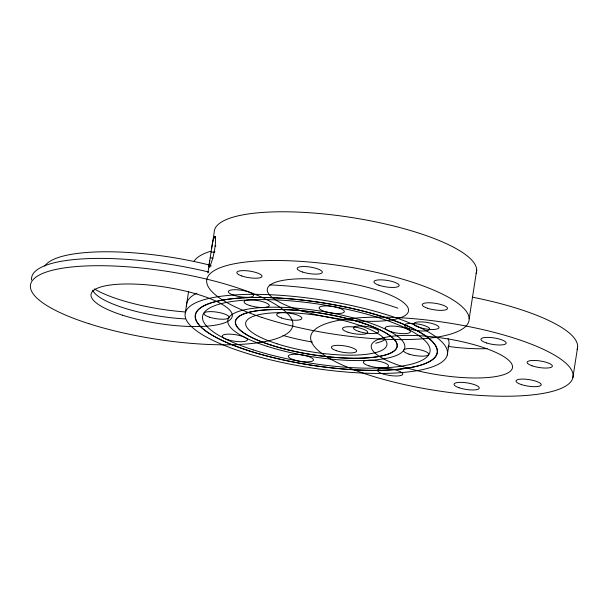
<?xml version="1.0" encoding="UTF-8"?>
<svg xmlns="http://www.w3.org/2000/svg" width="608" height="608" viewBox="0 0 608 608"><rect width="100%" height="100%" fill="white"/><g stroke="black" fill="none" stroke-linecap="round" stroke-linejoin="round"><path stroke-width="0.91" d="M207.898 272.946L211.713 247.882M209.73 260.68C206.88 277.56 214.107 255.588 213.902 252.525C217.018 241.239 215.262 225.902 211.858 247.023M185.303 312.801L188.64 291.247M447.283 354.988A132.711 34.352 8.8 0 0 258.012 294.371A132.711 34.352 8.8 0 0 243.58 352.321A132.711 34.352 8.8 0 0 447.283 354.988L448.788 345.245M469.156 318.835L476.702 270.112M572.88 377.682A132.711 34.352 8.8 0 0 383.2 317.163A132.711 34.352 8.8 0 0 369.512 375.235A132.711 34.352 8.8 0 0 572.88 377.682L577.6 347.297M211.622 248.459L214.191 232.537A132.711 34.352 8.8 0 1 351.356 217.482A132.711 34.352 8.8 0 1 476.117 273.433M213.826 237.728L215.422 237.948M209.334 266.897L209.965 267.011M210.003 265.84L211.356 265.916M214.639 236.451L215.574 236.626M214.943 245.837L215.886 246.012M214.039 251.682L214.981 251.856M211.09 251.879L214.221 252.464M210.178 257.731L213.005 258.248M44.794 266.084A122.246 31.639 8.8 0 1 209.608 265.088M185.729 311.972A81.928 21.204 8.8 0 1 94.301 288.922M31.57 280.052A132.711 34.352 8.8 0 1 208.825 272.072M185.25 318.919A71.463 18.498 8.8 0 1 92.644 290.176M487.076 348.62A71.463 18.498 8.8 0 1 449.327 346.568M472.256 297.145A132.711 34.352 8.8 0 1 577.114 349.433M448.028 338.588A132.711 34.352 8.8 0 1 447.929 347.449M186.603 306.25A132.711 34.352 8.8 0 1 196.924 293.185M269.77 284.901A132.711 34.352 8.8 0 1 397.875 308.18M384.514 339.94A71.463 18.498 8.8 0 1 375.706 343.224M312.406 342.015A71.463 18.498 8.8 0 1 282.902 335.38M194.119 261.151A132.711 34.352 8.8 0 1 210.619 251.271M88.928 323.692A132.711 34.352 8.8 0 0 292.623 326.352A132.711 34.352 8.8 0 0 103.352 265.734A132.711 34.352 8.8 0 0 88.928 323.692M122.482 315.18A71.463 18.498 8.8 0 0 232.172 316.616A71.463 18.498 8.8 0 0 130.256 283.982A71.463 18.498 8.8 0 0 122.482 315.18M521.641 384.659A12.76 3.306 8.8 0 0 541.196 384.894A12.76 3.306 8.8 0 0 522.956 379.08A12.76 3.306 8.8 0 0 521.641 384.659M458.979 387.714A12.76 3.306 8.8 0 0 479.157 388.398A12.76 3.306 8.8 0 0 461.791 382.379A12.76 3.306 8.8 0 0 458.979 387.714M383.215 373.973A12.76 3.306 8.8 0 0 402.77 374.209A12.76 3.306 8.8 0 0 384.537 368.387A12.76 3.306 8.8 0 0 383.215 373.973M336.323 350.679A12.76 3.306 8.8 0 0 356.501 351.371A12.76 3.306 8.8 0 0 339.135 345.352A12.76 3.306 8.8 0 0 336.323 350.679M348.179 332.295A12.76 3.306 8.8 0 0 367.734 332.53A12.76 3.306 8.8 0 0 349.494 326.709A12.76 3.306 8.8 0 0 348.179 332.295M409.42 328.768A12.76 3.306 8.8 0 0 429.605 329.46A12.76 3.306 8.8 0 0 412.239 323.441A12.76 3.306 8.8 0 0 409.42 328.768M486.598 342.98A12.76 3.306 8.8 0 0 506.152 343.216A12.76 3.306 8.8 0 0 487.912 337.394A12.76 3.306 8.8 0 0 486.598 342.98M532.076 365.803A12.76 3.306 8.8 0 0 552.262 366.487A12.76 3.306 8.8 0 0 534.888 360.468A12.76 3.306 8.8 0 0 532.076 365.803M402.906 366.677A71.463 18.498 8.8 0 0 512.415 367.992A71.463 18.498 8.8 0 0 410.278 335.411A71.463 18.498 8.8 0 0 402.906 366.677M277.142 343.816A71.463 18.498 8.8 0 0 386.825 345.253A71.463 18.498 8.8 0 0 284.909 312.611A71.463 18.498 8.8 0 0 277.142 343.816M267.216 346.332A89.581 23.188 8.8 0 0 404.708 348.133A89.581 23.188 8.8 0 0 276.952 307.215A89.581 23.188 8.8 0 0 267.216 346.332M271.411 345.268A81.928 21.204 8.8 0 0 397.153 346.917A81.928 21.204 8.8 0 0 280.318 309.495A81.928 21.204 8.8 0 0 271.411 345.268M249.318 350.869A122.246 31.639 8.8 0 0 436.954 353.324A122.246 31.639 8.8 0 0 262.61 297.487A122.246 31.639 8.8 0 0 249.318 350.869M253.232 349.874A115.102 29.792 8.8 0 0 429.902 352.192A115.102 29.792 8.8 0 0 265.742 299.615A115.102 29.792 8.8 0 0 253.232 349.874M271.548 345.23A81.67 21.136 8.8 0 0 396.902 346.872A81.67 21.136 8.8 0 0 280.425 309.571A81.67 21.136 8.8 0 0 271.548 345.23M249.174 350.907A122.504 31.707 8.8 0 0 437.205 353.362A122.504 31.707 8.8 0 0 262.496 297.411A122.504 31.707 8.8 0 0 249.174 350.907M409.078 354.137A12.76 3.306 8.8 0 0 428.663 354.396A12.76 3.306 8.8 0 0 410.468 348.566A12.76 3.306 8.8 0 0 409.078 354.137M369.079 365.864A12.76 3.306 8.8 0 0 388.535 366.031A12.76 3.306 8.8 0 0 370.173 360.248A12.76 3.306 8.8 0 0 369.079 365.864M293.862 359.837A12.76 3.306 8.8 0 0 313.454 360.096A12.76 3.306 8.8 0 0 295.252 354.266A12.76 3.306 8.8 0 0 293.862 359.837M227.977 339.743A12.76 3.306 8.8 0 0 247.426 339.91A12.76 3.306 8.8 0 0 229.064 334.126A12.76 3.306 8.8 0 0 227.977 339.743M209.524 317.194A12.76 3.306 8.8 0 0 229.11 317.444A12.76 3.306 8.8 0 0 210.908 311.623A12.76 3.306 8.8 0 0 209.524 317.194M249.804 305.55A12.76 3.306 8.8 0 0 269.26 305.718A12.76 3.306 8.8 0 0 250.899 299.934A12.76 3.306 8.8 0 0 249.804 305.55M324.74 311.494A12.76 3.306 8.8 0 0 344.326 311.744A12.76 3.306 8.8 0 0 326.124 305.915A12.76 3.306 8.8 0 0 324.74 311.494M390.914 331.679A12.76 3.306 8.8 0 0 410.37 331.846A12.76 3.306 8.8 0 0 392.008 326.063A12.76 3.306 8.8 0 0 390.914 331.679M261.881 317.399A132.711 34.352 8.8 0 0 468.578 322.156A132.711 34.352 8.8 0 0 283.252 260.589A132.711 34.352 8.8 0 0 261.881 317.399M296.97 309.388A71.463 18.498 8.8 0 0 408.264 311.95A71.463 18.498 8.8 0 0 308.476 278.798A71.463 18.498 8.8 0 0 296.97 309.388M302.419 271.996A12.76 3.306 8.8 0 0 322.293 272.46A12.76 3.306 8.8 0 0 304.471 266.54A12.76 3.306 8.8 0 0 302.419 271.996M241.794 275.979A12.76 3.306 8.8 0 0 261.942 276.648A12.76 3.306 8.8 0 0 244.53 270.636A12.76 3.306 8.8 0 0 241.794 275.979M233.639 295.192A12.76 3.306 8.8 0 0 253.513 295.648A12.76 3.306 8.8 0 0 235.691 289.727A12.76 3.306 8.8 0 0 233.639 295.192M281.641 318.007A12.76 3.306 8.8 0 0 301.796 318.668A12.76 3.306 8.8 0 0 284.377 312.664A12.76 3.306 8.8 0 0 281.641 318.007M358.773 331.436A12.76 3.306 8.8 0 0 378.647 331.892A12.76 3.306 8.8 0 0 360.825 325.972A12.76 3.306 8.8 0 0 358.773 331.436M418.752 327.233A12.76 3.306 8.8 0 0 438.908 327.902A12.76 3.306 8.8 0 0 421.496 321.89A12.76 3.306 8.8 0 0 418.752 327.233M427.546 308.241A12.76 3.306 8.8 0 0 447.42 308.697A12.76 3.306 8.8 0 0 429.605 302.776A12.76 3.306 8.8 0 0 427.546 308.241M378.906 285.205A12.76 3.306 8.8 0 0 399.053 285.874A12.76 3.306 8.8 0 0 381.642 279.862A12.76 3.306 8.8 0 0 378.906 285.205"/></g></svg>
